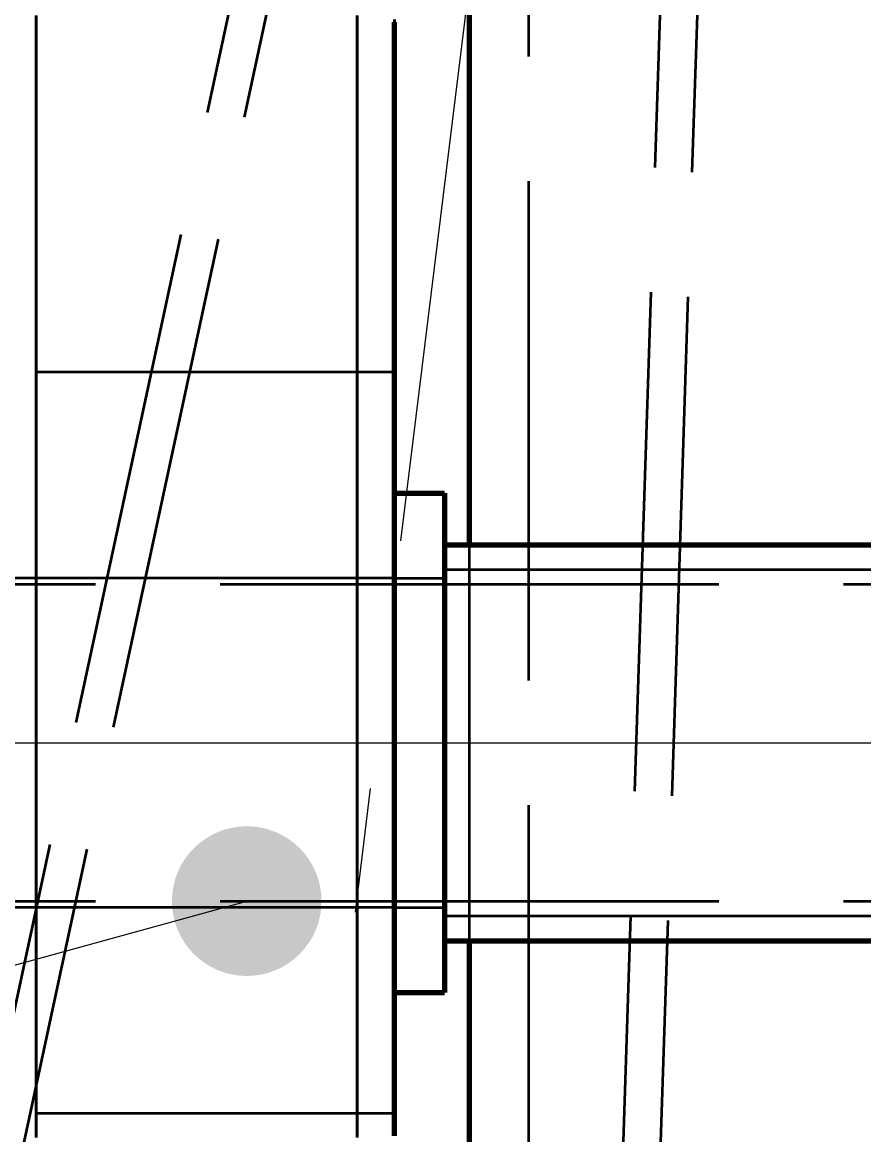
# Model space of a CAD drawing. Header units: millimetres. Extents: x 0 to 2382, y 0 to 420.
# Drawn here: x 136.41 to 143.16, y 230.86 to 239.77 of the extents above; entities that cross this region are included whole.
import ezdxf

# ---------------------------------------------------------------- set-up
doc = ezdxf.new("R2010")
doc.units = ezdxf.units.MM
doc.linetypes.add('IRAM-E-TRAZOS', pattern=[5, 4, -1])
doc.linetypes.add('IRAM-F-TRAZO-PUNTO', pattern=[20, 15, -2, 1, -2])
for name, color, linetype, lineweight in [('01-VISIBLE', 7, 'CONTINUOUS', 70), ('02-OCULTA', 4, 'IRAM-E-TRAZOS', 35), ('03-EJE', 1, 'IRAM-F-TRAZO-PUNTO', 18), ('04-COTA', 3, 'CONTINUOUS', 18), ('08-FINA', 5, 'CONTINUOUS', 18)]:
    doc.layers.add(name, color=color, linetype=linetype, lineweight=lineweight)
doc.styles.add('ISO3098', font='isocpeur.ttf')
doc.dimstyles.new('FLAMA-IRAM', dxfattribs={"dimtxt": 3.5, "dimasz": 3.5, "dimexe": 2, "dimexo": 1.5, "dimgap": 1, "dimtad": 1, "dimdec": 1, "dimtxsty": 'ISO3098', "dimblk": 'IRAM_FLECHA', "dimblk1": 'IRAM_FLECHA', "dimblk2": 'IRAM_FLECHA', "dimcen": 2.5, "dimclrd": 256, "dimclre": 256, "dimclrt": 256, "dimazin": 3, "dimtfac": 1, "dimtmove": 0, "dimatfit": 3, "dimlwd": 18, "dimlwe": 18})

# ---------------------------------------------------------------- blocks, each defined once
blk = doc.blocks.new('IRAM_FLECHA')
blk.add_solid([(0, 0), (-1, 0.125), (-1, -0.125)])

msp = doc.modelspace()

# ---------------------------------------------------------------- hatches: boundary and pattern name
at = {"layer": '08-FINA'}
h = msp.add_hatch(color=7, dxfattribs=at)
h.dxf.hatch_style = 1
edge = h.paths.add_edge_path()
edge.add_arc((138.2138, 232.731), 0.6, 0, 360)

# ---------------------------------------------------------------- linework, layer by layer
at = {"layer": '01-VISIBLE'}
for p, q in [((140, 235.5875), (140, 248.7992)), ((139.4, 236), (139.8, 236)), ((139.8, 235.5875), (179.2, 235.5875)), ((139.8, 232.4125), (179.2, 232.4125)), ((140, 229.5), (140, 232.4125)), ((139.4, 232), (139.8, 232))]:
    msp.add_line(p, q, dxfattribs=at)
for points in [[(139.4, 230.85), (139.4, 230.9375), (139.4, 231.025), (139.4, 231.1125), (139.4, 231.2), (139.4, 231.2875), (139.4, 231.375), (139.4, 231.4625), (139.4, 231.55), (139.4, 231.6375), (139.4, 231.725), (139.4, 231.8125), (139.4, 231.9), (139.4, 231.9875), (139.4, 232.075), (139.4, 232.1625), (139.4, 232.25), (139.4, 232.3375), (139.4, 232.425), (139.4, 232.5125), (139.4, 232.6), (139.4, 232.6875), (139.4, 232.775), (139.4, 232.8625), (139.4, 232.95), (139.4, 233.0375), (139.4, 233.125), (139.4, 233.2125), (139.4, 233.3), (139.4, 233.3875), (139.4, 233.475), (139.4, 233.5625), (139.4, 233.65), (139.4, 233.7375), (139.4, 233.825), (139.4, 233.9125), (139.4, 234), (139.4, 234.0875), (139.4, 234.175), (139.4, 234.2625), (139.4, 234.35), (139.4, 234.4375), (139.4, 234.525), (139.4, 234.6125), (139.4, 234.7), (139.4, 234.7875), (139.4, 234.875), (139.4, 234.9625), (139.4, 235.05), (139.4, 235.1375), (139.4, 235.225), (139.4, 235.3125), (139.4, 235.4), (139.4, 235.4875), (139.4, 235.575), (139.4, 235.6625), (139.4, 235.75), (139.4, 235.8375), (139.4, 235.925), (139.4, 236.0125), (139.4, 236.1), (139.4, 236.1875), (139.4, 236.275), (139.4, 236.3625), (139.4, 236.45), (139.4, 236.5375), (139.4, 236.625), (139.4, 236.7125), (139.4, 236.8), (139.4, 236.8875), (139.4, 236.975), (139.4, 237.0625), (139.4, 237.15), (139.4, 237.2375), (139.4, 237.325), (139.4, 237.4125), (139.4, 237.5), (139.4, 237.5875), (139.4, 237.675), (139.4, 237.7625), (139.4, 237.85), (139.4, 237.9375), (139.4, 238.025), (139.4, 238.1125), (139.4, 238.2), (139.4, 238.2875), (139.4, 238.375), (139.4, 238.4625), (139.4, 238.55), (139.4, 238.6375), (139.4, 238.725), (139.4, 238.8125), (139.4, 238.9), (139.4, 238.9875), (139.4, 239.075), (139.4, 239.1625), (139.4, 239.25), (139.4, 239.3375), (139.4, 239.425), (139.4, 239.5125), (139.4, 239.6), (139.4, 239.6875), (139.4, 239.775)], [(139.8, 236), (139.8, 235.95), (139.8, 235.9), (139.8, 235.85), (139.8, 235.8), (139.8, 235.75), (139.8, 235.7), (139.8, 235.65), (139.8, 235.6), (139.8, 235.55), (139.8, 235.5), (139.8, 235.45), (139.8, 235.4), (139.8, 235.35), (139.8, 235.3), (139.8, 235.25), (139.8, 235.2), (139.8, 235.15), (139.8, 235.1), (139.8, 235.05), (139.8, 235), (139.8, 234.95), (139.8, 234.9), (139.8, 234.85), (139.8, 234.8), (139.8, 234.75), (139.8, 234.7), (139.8, 234.65), (139.8, 234.6), (139.8, 234.55), (139.8, 234.5), (139.8, 234.45), (139.8, 234.4), (139.8, 234.35), (139.8, 234.3), (139.8, 234.25), (139.8, 234.2), (139.8, 234.15), (139.8, 234.1), (139.8, 234.05), (139.8, 234), (139.8, 233.95), (139.8, 233.9), (139.8, 233.85), (139.8, 233.8), (139.8, 233.75), (139.8, 233.7), (139.8, 233.65), (139.8, 233.6), (139.8, 233.55), (139.8, 233.5), (139.8, 233.45), (139.8, 233.4), (139.8, 233.35), (139.8, 233.3), (139.8, 233.25), (139.8, 233.2), (139.8, 233.15), (139.8, 233.1), (139.8, 233.05), (139.8, 233), (139.8, 232.95), (139.8, 232.9), (139.8, 232.85), (139.8, 232.8), (139.8, 232.75), (139.8, 232.7), (139.8, 232.65), (139.8, 232.6), (139.8, 232.55), (139.8, 232.5), (139.8, 232.45), (139.8, 232.4), (139.8, 232.35), (139.8, 232.3), (139.8, 232.25), (139.8, 232.2), (139.8, 232.15), (139.8, 232.1), (139.8, 232.05), (139.8, 232)]]:
    msp.add_lwpolyline(points, dxfattribs=at)
at = {"layer": '02-OCULTA'}
for p, q in [((140.475, 229.5), (140.475, 297.5)), ((138.7376, 242.9609), (134.5139, 223.3311)), ((139.0354, 242.9244), (134.8116, 223.2945)), ((141.616, 242.6075), (140.9654, 222.5389)), ((141.9138, 242.5709), (141.3205, 224.2686)), ((139.4, 236.97), (136.525, 236.97)), ((140, 232.4125), (140, 235.5875)), ((139.8, 235.3875), (179.2, 235.3875)), ((139.4, 235.32), (133.4, 235.32)), ((139.4, 235.32), (139.8, 235.32)), ((133, 235.27), (186, 235.27)), ((133, 232.73), (186, 232.73)), ((139.4, 232.68), (133.4, 232.68)), ((139.4, 232.68), (139.8, 232.68)), ((139.8, 232.6125), (179.2, 232.6125)), ((139.4, 231.03), (136.525, 231.03))]:
    msp.add_line(p, q, dxfattribs=at)
for points in [[(136.525, 230.838), (136.525, 230.9), (136.525, 230.962), (136.525, 231.024), (136.525, 231.086), (136.525, 231.148), (136.525, 231.21), (136.525, 231.272), (136.525, 231.334), (136.525, 231.396), (136.525, 231.458), (136.525, 231.52), (136.525, 231.582), (136.525, 231.644), (136.525, 231.706), (136.525, 231.768), (136.525, 231.83), (136.525, 231.892), (136.525, 231.954), (136.525, 232.016), (136.525, 232.078), (136.525, 232.14), (136.525, 232.202), (136.525, 232.264), (136.525, 232.326), (136.525, 232.388), (136.525, 232.45), (136.525, 232.512), (136.525, 232.574), (136.525, 232.636), (136.525, 232.698), (136.525, 232.76), (136.525, 232.822), (136.525, 232.884), (136.525, 232.946), (136.525, 233.008), (136.525, 233.07), (136.525, 233.132), (136.525, 233.194), (136.525, 233.256), (136.525, 233.318), (136.525, 233.38), (136.525, 233.442), (136.525, 233.504), (136.525, 233.566), (136.525, 233.628), (136.525, 233.69), (136.525, 233.752), (136.525, 233.814), (136.525, 233.876), (136.525, 233.938), (136.525, 234), (136.525, 234.062), (136.525, 234.124), (136.525, 234.186), (136.525, 234.248), (136.525, 234.31), (136.525, 234.372), (136.525, 234.434), (136.525, 234.496), (136.525, 234.558), (136.525, 234.62), (136.525, 234.682), (136.525, 234.744), (136.525, 234.806), (136.525, 234.868), (136.525, 234.93), (136.525, 234.992), (136.525, 235.054), (136.525, 235.116), (136.525, 235.178), (136.525, 235.24), (136.525, 235.302), (136.525, 235.364), (136.525, 235.426), (136.525, 235.488), (136.525, 235.55), (136.525, 235.612), (136.525, 235.674), (136.525, 235.736), (136.525, 235.798), (136.525, 235.86), (136.525, 235.922), (136.525, 235.984), (136.525, 236.046), (136.525, 236.108), (136.525, 236.17), (136.525, 236.232), (136.525, 236.294), (136.525, 236.356), (136.525, 236.418), (136.525, 236.48), (136.525, 236.542), (136.525, 236.604), (136.525, 236.666), (136.525, 236.728), (136.525, 236.79), (136.525, 236.852), (136.525, 236.914), (136.525, 236.976), (136.525, 237.038), (136.525, 237.1), (136.525, 237.162), (136.525, 237.224), (136.525, 237.286), (136.525, 237.348), (136.525, 237.41), (136.525, 237.472), (136.525, 237.534), (136.525, 237.596), (136.525, 237.658), (136.525, 237.72), (136.525, 237.782), (136.525, 237.844), (136.525, 237.906), (136.525, 237.968), (136.525, 238.03), (136.525, 238.092), (136.525, 238.154), (136.525, 238.216), (136.525, 238.278), (136.525, 238.34), (136.525, 238.402), (136.525, 238.464), (136.525, 238.526), (136.525, 238.588), (136.525, 238.65), (136.525, 238.712), (136.525, 238.774), (136.525, 238.836), (136.525, 238.898), (136.525, 238.96), (136.525, 239.022), (136.525, 239.084), (136.525, 239.146), (136.525, 239.208), (136.525, 239.27), (136.525, 239.332), (136.525, 239.394), (136.525, 239.456), (136.525, 239.518), (136.525, 239.58), (136.525, 239.642), (136.525, 239.704), (136.525, 239.766), (136.525, 239.828)], [(136.525, 239.828), (136.525, 239.766), (136.525, 239.704), (136.525, 239.642), (136.525, 239.58), (136.525, 239.518), (136.525, 239.456), (136.525, 239.394), (136.525, 239.332), (136.525, 239.27), (136.525, 239.208), (136.525, 239.146), (136.525, 239.084), (136.525, 239.022), (136.525, 238.96), (136.525, 238.898), (136.525, 238.836), (136.525, 238.774), (136.525, 238.712), (136.525, 238.65), (136.525, 238.588), (136.525, 238.526), (136.525, 238.464), (136.525, 238.402), (136.525, 238.34), (136.525, 238.278), (136.525, 238.216), (136.525, 238.154), (136.525, 238.092), (136.525, 238.03), (136.525, 237.968), (136.525, 237.906), (136.525, 237.844), (136.525, 237.782), (136.525, 237.72), (136.525, 237.658), (136.525, 237.596), (136.525, 237.534), (136.525, 237.472), (136.525, 237.41), (136.525, 237.348), (136.525, 237.286), (136.525, 237.224), (136.525, 237.162), (136.525, 237.1), (136.525, 237.038), (136.525, 236.976), (136.525, 236.914), (136.525, 236.852), (136.525, 236.79), (136.525, 236.728), (136.525, 236.666), (136.525, 236.604), (136.525, 236.542), (136.525, 236.48), (136.525, 236.418), (136.525, 236.356), (136.525, 236.294), (136.525, 236.232), (136.525, 236.17), (136.525, 236.108), (136.525, 236.046), (136.525, 235.984), (136.525, 235.922), (136.525, 235.86), (136.525, 235.798), (136.525, 235.736), (136.525, 235.674), (136.525, 235.612), (136.525, 235.55), (136.525, 235.488), (136.525, 235.426), (136.525, 235.364), (136.525, 235.302), (136.525, 235.24), (136.525, 235.178), (136.525, 235.116), (136.525, 235.054), (136.525, 234.992), (136.525, 234.93), (136.525, 234.868), (136.525, 234.806), (136.525, 234.744), (136.525, 234.682), (136.525, 234.62), (136.525, 234.558), (136.525, 234.496), (136.525, 234.434), (136.525, 234.372), (136.525, 234.31), (136.525, 234.248), (136.525, 234.186), (136.525, 234.124), (136.525, 234.062), (136.525, 234), (136.525, 233.938), (136.525, 233.876), (136.525, 233.814), (136.525, 233.752), (136.525, 233.69), (136.525, 233.628), (136.525, 233.566), (136.525, 233.504), (136.525, 233.442), (136.525, 233.38), (136.525, 233.318), (136.525, 233.256), (136.525, 233.194), (136.525, 233.132), (136.525, 233.07), (136.525, 233.008), (136.525, 232.946), (136.525, 232.884), (136.525, 232.822), (136.525, 232.76), (136.525, 232.698), (136.525, 232.636), (136.525, 232.574), (136.525, 232.512), (136.525, 232.45), (136.525, 232.388), (136.525, 232.326), (136.525, 232.264), (136.525, 232.202), (136.525, 232.14), (136.525, 232.078), (136.525, 232.016), (136.525, 231.954), (136.525, 231.892), (136.525, 231.83), (136.525, 231.768), (136.525, 231.706), (136.525, 231.644), (136.525, 231.582), (136.525, 231.52), (136.525, 231.458), (136.525, 231.396), (136.525, 231.334), (136.525, 231.272), (136.525, 231.21), (136.525, 231.148), (136.525, 231.086), (136.525, 231.024), (136.525, 230.962), (136.525, 230.9), (136.525, 230.838)], [(139.1, 230.838), (139.1, 230.9), (139.1, 230.962), (139.1, 231.024), (139.1, 231.086), (139.1, 231.148), (139.1, 231.21), (139.1, 231.272), (139.1, 231.334), (139.1, 231.396), (139.1, 231.458), (139.1, 231.52), (139.1, 231.582), (139.1, 231.644), (139.1, 231.706), (139.1, 231.768), (139.1, 231.83), (139.1, 231.892), (139.1, 231.954), (139.1, 232.016), (139.1, 232.078), (139.1, 232.14), (139.1, 232.202), (139.1, 232.264), (139.1, 232.326), (139.1, 232.388), (139.1, 232.45), (139.1, 232.512), (139.1, 232.574), (139.1, 232.636), (139.1, 232.698), (139.1, 232.76), (139.1, 232.822), (139.1, 232.884), (139.1, 232.946), (139.1, 233.008), (139.1, 233.07), (139.1, 233.132), (139.1, 233.194), (139.1, 233.256), (139.1, 233.318), (139.1, 233.38), (139.1, 233.442), (139.1, 233.504), (139.1, 233.566), (139.1, 233.628), (139.1, 233.69), (139.1, 233.752), (139.1, 233.814), (139.1, 233.876), (139.1, 233.938), (139.1, 234), (139.1, 234.062), (139.1, 234.124), (139.1, 234.186), (139.1, 234.248), (139.1, 234.31), (139.1, 234.372), (139.1, 234.434), (139.1, 234.496), (139.1, 234.558), (139.1, 234.62), (139.1, 234.682), (139.1, 234.744), (139.1, 234.806), (139.1, 234.868), (139.1, 234.93), (139.1, 234.992), (139.1, 235.054), (139.1, 235.116), (139.1, 235.178), (139.1, 235.24), (139.1, 235.302), (139.1, 235.364), (139.1, 235.426), (139.1, 235.488), (139.1, 235.55), (139.1, 235.612), (139.1, 235.674), (139.1, 235.736), (139.1, 235.798), (139.1, 235.86), (139.1, 235.922), (139.1, 235.984), (139.1, 236.046), (139.1, 236.108), (139.1, 236.17), (139.1, 236.232), (139.1, 236.294), (139.1, 236.356), (139.1, 236.418), (139.1, 236.48), (139.1, 236.542), (139.1, 236.604), (139.1, 236.666), (139.1, 236.728), (139.1, 236.79), (139.1, 236.852), (139.1, 236.914), (139.1, 236.976), (139.1, 237.038), (139.1, 237.1), (139.1, 237.162), (139.1, 237.224), (139.1, 237.286), (139.1, 237.348), (139.1, 237.41), (139.1, 237.472), (139.1, 237.534), (139.1, 237.596), (139.1, 237.658), (139.1, 237.72), (139.1, 237.782), (139.1, 237.844), (139.1, 237.906), (139.1, 237.968), (139.1, 238.03), (139.1, 238.092), (139.1, 238.154), (139.1, 238.216), (139.1, 238.278), (139.1, 238.34), (139.1, 238.402), (139.1, 238.464), (139.1, 238.526), (139.1, 238.588), (139.1, 238.65), (139.1, 238.712), (139.1, 238.774), (139.1, 238.836), (139.1, 238.898), (139.1, 238.96), (139.1, 239.022), (139.1, 239.084), (139.1, 239.146), (139.1, 239.208), (139.1, 239.27), (139.1, 239.332), (139.1, 239.394), (139.1, 239.456), (139.1, 239.518), (139.1, 239.58), (139.1, 239.642), (139.1, 239.704), (139.1, 239.766), (139.1, 239.828)], [(139.1, 239.828), (139.1, 239.766), (139.1, 239.704), (139.1, 239.642), (139.1, 239.58), (139.1, 239.518), (139.1, 239.456), (139.1, 239.394), (139.1, 239.332), (139.1, 239.27), (139.1, 239.208), (139.1, 239.146), (139.1, 239.084), (139.1, 239.022), (139.1, 238.96), (139.1, 238.898), (139.1, 238.836), (139.1, 238.774), (139.1, 238.712), (139.1, 238.65), (139.1, 238.588), (139.1, 238.526), (139.1, 238.464), (139.1, 238.402), (139.1, 238.34), (139.1, 238.278), (139.1, 238.216), (139.1, 238.154), (139.1, 238.092), (139.1, 238.03), (139.1, 237.968), (139.1, 237.906), (139.1, 237.844), (139.1, 237.782), (139.1, 237.72), (139.1, 237.658), (139.1, 237.596), (139.1, 237.534), (139.1, 237.472), (139.1, 237.41), (139.1, 237.348), (139.1, 237.286), (139.1, 237.224), (139.1, 237.162), (139.1, 237.1), (139.1, 237.038), (139.1, 236.976), (139.1, 236.914), (139.1, 236.852), (139.1, 236.79), (139.1, 236.728), (139.1, 236.666), (139.1, 236.604), (139.1, 236.542), (139.1, 236.48), (139.1, 236.418), (139.1, 236.356), (139.1, 236.294), (139.1, 236.232), (139.1, 236.17), (139.1, 236.108), (139.1, 236.046), (139.1, 235.984), (139.1, 235.922), (139.1, 235.86), (139.1, 235.798), (139.1, 235.736), (139.1, 235.674), (139.1, 235.612), (139.1, 235.55), (139.1, 235.488), (139.1, 235.426), (139.1, 235.364), (139.1, 235.302), (139.1, 235.24), (139.1, 235.178), (139.1, 235.116), (139.1, 235.054), (139.1, 234.992), (139.1, 234.93), (139.1, 234.868), (139.1, 234.806), (139.1, 234.744), (139.1, 234.682), (139.1, 234.62), (139.1, 234.558), (139.1, 234.496), (139.1, 234.434), (139.1, 234.372), (139.1, 234.31), (139.1, 234.248), (139.1, 234.186), (139.1, 234.124), (139.1, 234.062), (139.1, 234), (139.1, 233.938), (139.1, 233.876), (139.1, 233.814), (139.1, 233.752), (139.1, 233.69), (139.1, 233.628), (139.1, 233.566), (139.1, 233.504), (139.1, 233.442), (139.1, 233.38), (139.1, 233.318), (139.1, 233.256), (139.1, 233.194), (139.1, 233.132), (139.1, 233.07), (139.1, 233.008), (139.1, 232.946), (139.1, 232.884), (139.1, 232.822), (139.1, 232.76), (139.1, 232.698), (139.1, 232.636), (139.1, 232.574), (139.1, 232.512), (139.1, 232.45), (139.1, 232.388), (139.1, 232.326), (139.1, 232.264), (139.1, 232.202), (139.1, 232.14), (139.1, 232.078), (139.1, 232.016), (139.1, 231.954), (139.1, 231.892), (139.1, 231.83), (139.1, 231.768), (139.1, 231.706), (139.1, 231.644), (139.1, 231.582), (139.1, 231.52), (139.1, 231.458), (139.1, 231.396), (139.1, 231.334), (139.1, 231.272), (139.1, 231.21), (139.1, 231.148), (139.1, 231.086), (139.1, 231.024), (139.1, 230.962), (139.1, 230.9), (139.1, 230.838)], [(139.1, 230.85), (139.1, 230.913), (139.1, 230.976), (139.1, 231.039), (139.1, 231.102), (139.1, 231.165), (139.1, 231.228), (139.1, 231.291), (139.1, 231.354), (139.1, 231.417), (139.1, 231.48), (139.1, 231.543), (139.1, 231.606), (139.1, 231.669), (139.1, 231.732), (139.1, 231.795), (139.1, 231.858), (139.1, 231.921), (139.1, 231.984), (139.1, 232.047), (139.1, 232.11), (139.1, 232.173), (139.1, 232.236), (139.1, 232.299), (139.1, 232.362), (139.1, 232.425), (139.1, 232.488), (139.1, 232.551), (139.1, 232.614), (139.1, 232.677), (139.1, 232.74), (139.1, 232.803), (139.1, 232.866), (139.1, 232.929), (139.1, 232.992), (139.1, 233.055), (139.1, 233.118), (139.1, 233.181), (139.1, 233.244), (139.1, 233.307), (139.1, 233.37), (139.1, 233.433), (139.1, 233.496), (139.1, 233.559), (139.1, 233.622), (139.1, 233.685), (139.1, 233.748), (139.1, 233.811), (139.1, 233.874), (139.1, 233.937), (139.1, 234), (139.1, 234.063), (139.1, 234.126), (139.1, 234.189), (139.1, 234.252), (139.1, 234.315), (139.1, 234.378), (139.1, 234.441), (139.1, 234.504), (139.1, 234.567), (139.1, 234.63), (139.1, 234.693), (139.1, 234.756), (139.1, 234.819), (139.1, 234.882), (139.1, 234.945), (139.1, 235.008), (139.1, 235.071), (139.1, 235.134), (139.1, 235.197), (139.1, 235.26), (139.1, 235.323), (139.1, 235.386), (139.1, 235.449), (139.1, 235.512), (139.1, 235.575), (139.1, 235.638), (139.1, 235.701), (139.1, 235.764), (139.1, 235.827), (139.1, 235.89), (139.1, 235.953), (139.1, 236.016), (139.1, 236.079), (139.1, 236.142), (139.1, 236.205), (139.1, 236.268), (139.1, 236.331), (139.1, 236.394), (139.1, 236.457), (139.1, 236.52), (139.1, 236.583), (139.1, 236.646), (139.1, 236.709), (139.1, 236.772), (139.1, 236.835), (139.1, 236.898), (139.1, 236.961), (139.1, 237.024), (139.1, 237.087), (139.1, 237.15), (139.1, 237.213), (139.1, 237.276), (139.1, 237.339), (139.1, 237.402), (139.1, 237.465), (139.1, 237.528), (139.1, 237.591), (139.1, 237.654), (139.1, 237.717), (139.1, 237.78), (139.1, 237.843), (139.1, 237.906), (139.1, 237.969), (139.1, 238.032), (139.1, 238.095), (139.1, 238.158), (139.1, 238.221), (139.1, 238.284), (139.1, 238.347), (139.1, 238.41), (139.1, 238.473), (139.1, 238.536), (139.1, 238.599), (139.1, 238.662), (139.1, 238.725), (139.1, 238.788), (139.1, 238.851), (139.1, 238.914), (139.1, 238.977), (139.1, 239.04), (139.1, 239.103), (139.1, 239.166), (139.1, 239.229), (139.1, 239.292), (139.1, 239.355), (139.1, 239.418), (139.1, 239.481), (139.1, 239.544), (139.1, 239.607), (139.1, 239.67), (139.1, 239.733), (139.1, 239.796)], [(139.1, 239.796), (139.1, 239.733), (139.1, 239.67), (139.1, 239.607), (139.1, 239.544), (139.1, 239.481), (139.1, 239.418), (139.1, 239.355), (139.1, 239.292), (139.1, 239.229), (139.1, 239.166), (139.1, 239.103), (139.1, 239.04), (139.1, 238.977), (139.1, 238.914), (139.1, 238.851), (139.1, 238.788), (139.1, 238.725), (139.1, 238.662), (139.1, 238.599), (139.1, 238.536), (139.1, 238.473), (139.1, 238.41), (139.1, 238.347), (139.1, 238.284), (139.1, 238.221), (139.1, 238.158), (139.1, 238.095), (139.1, 238.032), (139.1, 237.969), (139.1, 237.906), (139.1, 237.843), (139.1, 237.78), (139.1, 237.717), (139.1, 237.654), (139.1, 237.591), (139.1, 237.528), (139.1, 237.465), (139.1, 237.402), (139.1, 237.339), (139.1, 237.276), (139.1, 237.213), (139.1, 237.15), (139.1, 237.087), (139.1, 237.024), (139.1, 236.961), (139.1, 236.898), (139.1, 236.835), (139.1, 236.772), (139.1, 236.709), (139.1, 236.646), (139.1, 236.583), (139.1, 236.52), (139.1, 236.457), (139.1, 236.394), (139.1, 236.331), (139.1, 236.268), (139.1, 236.205), (139.1, 236.142), (139.1, 236.079), (139.1, 236.016), (139.1, 235.953), (139.1, 235.89), (139.1, 235.827), (139.1, 235.764), (139.1, 235.701), (139.1, 235.638), (139.1, 235.575), (139.1, 235.512), (139.1, 235.449), (139.1, 235.386), (139.1, 235.323), (139.1, 235.26), (139.1, 235.197), (139.1, 235.134), (139.1, 235.071), (139.1, 235.008), (139.1, 234.945), (139.1, 234.882), (139.1, 234.819), (139.1, 234.756), (139.1, 234.693), (139.1, 234.63), (139.1, 234.567), (139.1, 234.504), (139.1, 234.441), (139.1, 234.378), (139.1, 234.315), (139.1, 234.252), (139.1, 234.189), (139.1, 234.126), (139.1, 234.063), (139.1, 234), (139.1, 233.937), (139.1, 233.874), (139.1, 233.811), (139.1, 233.748), (139.1, 233.685), (139.1, 233.622), (139.1, 233.559), (139.1, 233.496), (139.1, 233.433), (139.1, 233.37), (139.1, 233.307), (139.1, 233.244), (139.1, 233.181), (139.1, 233.118), (139.1, 233.055), (139.1, 232.992), (139.1, 232.929), (139.1, 232.866), (139.1, 232.803), (139.1, 232.74), (139.1, 232.677), (139.1, 232.614), (139.1, 232.551), (139.1, 232.488), (139.1, 232.425), (139.1, 232.362), (139.1, 232.299), (139.1, 232.236), (139.1, 232.173), (139.1, 232.11), (139.1, 232.047), (139.1, 231.984), (139.1, 231.921), (139.1, 231.858), (139.1, 231.795), (139.1, 231.732), (139.1, 231.669), (139.1, 231.606), (139.1, 231.543), (139.1, 231.48), (139.1, 231.417), (139.1, 231.354), (139.1, 231.291), (139.1, 231.228), (139.1, 231.165), (139.1, 231.102), (139.1, 231.039), (139.1, 230.976), (139.1, 230.913), (139.1, 230.85)], [(139.4, 230.85), (139.4, 230.913), (139.4, 230.976), (139.4, 231.039), (139.4, 231.102), (139.4, 231.165), (139.4, 231.228), (139.4, 231.291), (139.4, 231.354), (139.4, 231.417), (139.4, 231.48), (139.4, 231.543), (139.4, 231.606), (139.4, 231.669), (139.4, 231.732), (139.4, 231.795), (139.4, 231.858), (139.4, 231.921), (139.4, 231.984), (139.4, 232.047), (139.4, 232.11), (139.4, 232.173), (139.4, 232.236), (139.4, 232.299), (139.4, 232.362), (139.4, 232.425), (139.4, 232.488), (139.4, 232.551), (139.4, 232.614), (139.4, 232.677), (139.4, 232.74), (139.4, 232.803), (139.4, 232.866), (139.4, 232.929), (139.4, 232.992), (139.4, 233.055), (139.4, 233.118), (139.4, 233.181), (139.4, 233.244), (139.4, 233.307), (139.4, 233.37), (139.4, 233.433), (139.4, 233.496), (139.4, 233.559), (139.4, 233.622), (139.4, 233.685), (139.4, 233.748), (139.4, 233.811), (139.4, 233.874), (139.4, 233.937), (139.4, 234), (139.4, 234.063), (139.4, 234.126), (139.4, 234.189), (139.4, 234.252), (139.4, 234.315), (139.4, 234.378), (139.4, 234.441), (139.4, 234.504), (139.4, 234.567), (139.4, 234.63), (139.4, 234.693), (139.4, 234.756), (139.4, 234.819), (139.4, 234.882), (139.4, 234.945), (139.4, 235.008), (139.4, 235.071), (139.4, 235.134), (139.4, 235.197), (139.4, 235.26), (139.4, 235.323), (139.4, 235.386), (139.4, 235.449), (139.4, 235.512), (139.4, 235.575), (139.4, 235.638), (139.4, 235.701), (139.4, 235.764), (139.4, 235.827), (139.4, 235.89), (139.4, 235.953), (139.4, 236.016), (139.4, 236.079), (139.4, 236.142), (139.4, 236.205), (139.4, 236.268), (139.4, 236.331), (139.4, 236.394), (139.4, 236.457), (139.4, 236.52), (139.4, 236.583), (139.4, 236.646), (139.4, 236.709), (139.4, 236.772), (139.4, 236.835), (139.4, 236.898), (139.4, 236.961), (139.4, 237.024), (139.4, 237.087), (139.4, 237.15), (139.4, 237.213), (139.4, 237.276), (139.4, 237.339), (139.4, 237.402), (139.4, 237.465), (139.4, 237.528), (139.4, 237.591), (139.4, 237.654), (139.4, 237.717), (139.4, 237.78), (139.4, 237.843), (139.4, 237.906), (139.4, 237.969), (139.4, 238.032), (139.4, 238.095), (139.4, 238.158), (139.4, 238.221), (139.4, 238.284), (139.4, 238.347), (139.4, 238.41), (139.4, 238.473), (139.4, 238.536), (139.4, 238.599), (139.4, 238.662), (139.4, 238.725), (139.4, 238.788), (139.4, 238.851), (139.4, 238.914), (139.4, 238.977), (139.4, 239.04), (139.4, 239.103), (139.4, 239.166), (139.4, 239.229), (139.4, 239.292), (139.4, 239.355), (139.4, 239.418), (139.4, 239.481), (139.4, 239.544), (139.4, 239.607), (139.4, 239.67), (139.4, 239.733), (139.4, 239.796)], [(139.4, 239.796), (139.4, 239.733), (139.4, 239.67), (139.4, 239.607), (139.4, 239.544), (139.4, 239.481), (139.4, 239.418), (139.4, 239.355), (139.4, 239.292), (139.4, 239.229), (139.4, 239.166), (139.4, 239.103), (139.4, 239.04), (139.4, 238.977), (139.4, 238.914), (139.4, 238.851), (139.4, 238.788), (139.4, 238.725), (139.4, 238.662), (139.4, 238.599), (139.4, 238.536), (139.4, 238.473), (139.4, 238.41), (139.4, 238.347), (139.4, 238.284), (139.4, 238.221), (139.4, 238.158), (139.4, 238.095), (139.4, 238.032), (139.4, 237.969), (139.4, 237.906), (139.4, 237.843), (139.4, 237.78), (139.4, 237.717), (139.4, 237.654), (139.4, 237.591), (139.4, 237.528), (139.4, 237.465), (139.4, 237.402), (139.4, 237.339), (139.4, 237.276), (139.4, 237.213), (139.4, 237.15), (139.4, 237.087), (139.4, 237.024), (139.4, 236.961), (139.4, 236.898), (139.4, 236.835), (139.4, 236.772), (139.4, 236.709), (139.4, 236.646), (139.4, 236.583), (139.4, 236.52), (139.4, 236.457), (139.4, 236.394), (139.4, 236.331), (139.4, 236.268), (139.4, 236.205), (139.4, 236.142), (139.4, 236.079), (139.4, 236.016), (139.4, 235.953), (139.4, 235.89), (139.4, 235.827), (139.4, 235.764), (139.4, 235.701), (139.4, 235.638), (139.4, 235.575), (139.4, 235.512), (139.4, 235.449), (139.4, 235.386), (139.4, 235.323), (139.4, 235.26), (139.4, 235.197), (139.4, 235.134), (139.4, 235.071), (139.4, 235.008), (139.4, 234.945), (139.4, 234.882), (139.4, 234.819), (139.4, 234.756), (139.4, 234.693), (139.4, 234.63), (139.4, 234.567), (139.4, 234.504), (139.4, 234.441), (139.4, 234.378), (139.4, 234.315), (139.4, 234.252), (139.4, 234.189), (139.4, 234.126), (139.4, 234.063), (139.4, 234), (139.4, 233.937), (139.4, 233.874), (139.4, 233.811), (139.4, 233.748), (139.4, 233.685), (139.4, 233.622), (139.4, 233.559), (139.4, 233.496), (139.4, 233.433), (139.4, 233.37), (139.4, 233.307), (139.4, 233.244), (139.4, 233.181), (139.4, 233.118), (139.4, 233.055), (139.4, 232.992), (139.4, 232.929), (139.4, 232.866), (139.4, 232.803), (139.4, 232.74), (139.4, 232.677), (139.4, 232.614), (139.4, 232.551), (139.4, 232.488), (139.4, 232.425), (139.4, 232.362), (139.4, 232.299), (139.4, 232.236), (139.4, 232.173), (139.4, 232.11), (139.4, 232.047), (139.4, 231.984), (139.4, 231.921), (139.4, 231.858), (139.4, 231.795), (139.4, 231.732), (139.4, 231.669), (139.4, 231.606), (139.4, 231.543), (139.4, 231.48), (139.4, 231.417), (139.4, 231.354), (139.4, 231.291), (139.4, 231.228), (139.4, 231.165), (139.4, 231.102), (139.4, 231.039), (139.4, 230.976), (139.4, 230.913), (139.4, 230.85)], [(139.4, 239.775), (139.4, 239.6875), (139.4, 239.6), (139.4, 239.5125), (139.4, 239.425), (139.4, 239.3375), (139.4, 239.25), (139.4, 239.1625), (139.4, 239.075), (139.4, 238.9875), (139.4, 238.9), (139.4, 238.8125), (139.4, 238.725), (139.4, 238.6375), (139.4, 238.55), (139.4, 238.4625), (139.4, 238.375), (139.4, 238.2875), (139.4, 238.2), (139.4, 238.1125), (139.4, 238.025), (139.4, 237.9375), (139.4, 237.85), (139.4, 237.7625), (139.4, 237.675), (139.4, 237.5875), (139.4, 237.5), (139.4, 237.4125), (139.4, 237.325), (139.4, 237.2375), (139.4, 237.15), (139.4, 237.0625), (139.4, 236.975), (139.4, 236.8875), (139.4, 236.8), (139.4, 236.7125), (139.4, 236.625), (139.4, 236.5375), (139.4, 236.45), (139.4, 236.3625), (139.4, 236.275), (139.4, 236.1875), (139.4, 236.1), (139.4, 236.0125), (139.4, 235.925), (139.4, 235.8375), (139.4, 235.75), (139.4, 235.6625), (139.4, 235.575), (139.4, 235.4875), (139.4, 235.4), (139.4, 235.3125), (139.4, 235.225), (139.4, 235.1375), (139.4, 235.05), (139.4, 234.9625), (139.4, 234.875), (139.4, 234.7875), (139.4, 234.7), (139.4, 234.6125), (139.4, 234.525), (139.4, 234.4375), (139.4, 234.35), (139.4, 234.2625), (139.4, 234.175), (139.4, 234.0875), (139.4, 234), (139.4, 233.9125), (139.4, 233.825), (139.4, 233.7375), (139.4, 233.65), (139.4, 233.5625), (139.4, 233.475), (139.4, 233.3875), (139.4, 233.3), (139.4, 233.2125), (139.4, 233.125), (139.4, 233.0375), (139.4, 232.95), (139.4, 232.8625), (139.4, 232.775), (139.4, 232.6875), (139.4, 232.6), (139.4, 232.5125), (139.4, 232.425), (139.4, 232.3375), (139.4, 232.25), (139.4, 232.1625), (139.4, 232.075), (139.4, 231.9875), (139.4, 231.9), (139.4, 231.8125), (139.4, 231.725), (139.4, 231.6375), (139.4, 231.55), (139.4, 231.4625), (139.4, 231.375), (139.4, 231.2875), (139.4, 231.2), (139.4, 231.1125), (139.4, 231.025), (139.4, 230.9375), (139.4, 230.85)], [(136.525, 231.03), (136.525, 231.0803), (136.525, 231.1307), (136.525, 231.181), (136.525, 231.2314), (136.525, 231.2817), (136.525, 231.332), (136.525, 231.3824), (136.525, 231.4327), (136.525, 231.4831), (136.525, 231.5334), (136.525, 231.5837), (136.525, 231.6341), (136.525, 231.6844), (136.525, 231.7347), (136.525, 231.7851), (136.525, 231.8354), (136.525, 231.8858), (136.525, 231.9361), (136.525, 231.9864), (136.525, 232.0368), (136.525, 232.0871), (136.525, 232.1375), (136.525, 232.1878), (136.525, 232.2381), (136.525, 232.2885), (136.525, 232.3388), (136.525, 232.3892), (136.525, 232.4395), (136.525, 232.4898), (136.525, 232.5402), (136.525, 232.5905), (136.525, 232.6408), (136.525, 232.6912), (136.525, 232.7415), (136.525, 232.7919), (136.525, 232.8422), (136.525, 232.8925), (136.525, 232.9429), (136.525, 232.9932), (136.525, 233.0436), (136.525, 233.0939), (136.525, 233.1442), (136.525, 233.1946), (136.525, 233.2449), (136.525, 233.2953), (136.525, 233.3456), (136.525, 233.3959), (136.525, 233.4463), (136.525, 233.4966), (136.525, 233.5469), (136.525, 233.5973), (136.525, 233.6476), (136.525, 233.698), (136.525, 233.7483), (136.525, 233.7986), (136.525, 233.849), (136.525, 233.8993), (136.525, 233.9497), (136.525, 234), (136.525, 234.0503), (136.525, 234.1007), (136.525, 234.151), (136.525, 234.2014), (136.525, 234.2517), (136.525, 234.302), (136.525, 234.3524), (136.525, 234.4027), (136.525, 234.4531), (136.525, 234.5034), (136.525, 234.5537), (136.525, 234.6041), (136.525, 234.6544), (136.525, 234.7047), (136.525, 234.7551), (136.525, 234.8054), (136.525, 234.8558), (136.525, 234.9061), (136.525, 234.9564), (136.525, 235.0068), (136.525, 235.0571), (136.525, 235.1075), (136.525, 235.1578), (136.525, 235.2081), (136.525, 235.2585), (136.525, 235.3088), (136.525, 235.3592), (136.525, 235.4095), (136.525, 235.4598), (136.525, 235.5102), (136.525, 235.5605), (136.525, 235.6108), (136.525, 235.6612), (136.525, 235.7115), (136.525, 235.7619), (136.525, 235.8122), (136.525, 235.8625), (136.525, 235.9129), (136.525, 235.9632), (136.525, 236.0136), (136.525, 236.0639), (136.525, 236.1142), (136.525, 236.1646), (136.525, 236.2149), (136.525, 236.2653), (136.525, 236.3156), (136.525, 236.3659), (136.525, 236.4163), (136.525, 236.4666), (136.525, 236.5169), (136.525, 236.5673), (136.525, 236.6176), (136.525, 236.668), (136.525, 236.7183), (136.525, 236.7686), (136.525, 236.819), (136.525, 236.8693), (136.525, 236.9197), (136.525, 236.97)], [(136.525, 236.97), (136.525, 236.9197), (136.525, 236.8693), (136.525, 236.819), (136.525, 236.7686), (136.525, 236.7183), (136.525, 236.668), (136.525, 236.6176), (136.525, 236.5673), (136.525, 236.5169), (136.525, 236.4666), (136.525, 236.4163), (136.525, 236.3659), (136.525, 236.3156), (136.525, 236.2653), (136.525, 236.2149), (136.525, 236.1646), (136.525, 236.1142), (136.525, 236.0639), (136.525, 236.0136), (136.525, 235.9632), (136.525, 235.9129), (136.525, 235.8625), (136.525, 235.8122), (136.525, 235.7619), (136.525, 235.7115), (136.525, 235.6612), (136.525, 235.6108), (136.525, 235.5605), (136.525, 235.5102), (136.525, 235.4598), (136.525, 235.4095), (136.525, 235.3592), (136.525, 235.3088), (136.525, 235.2585), (136.525, 235.2081), (136.525, 235.1578), (136.525, 235.1075), (136.525, 235.0571), (136.525, 235.0068), (136.525, 234.9564), (136.525, 234.9061), (136.525, 234.8558), (136.525, 234.8054), (136.525, 234.7551), (136.525, 234.7047), (136.525, 234.6544), (136.525, 234.6041), (136.525, 234.5537), (136.525, 234.5034), (136.525, 234.4531), (136.525, 234.4027), (136.525, 234.3524), (136.525, 234.302), (136.525, 234.2517), (136.525, 234.2014), (136.525, 234.151), (136.525, 234.1007), (136.525, 234.0503), (136.525, 234), (136.525, 233.9497), (136.525, 233.8993), (136.525, 233.849), (136.525, 233.7986), (136.525, 233.7483), (136.525, 233.698), (136.525, 233.6476), (136.525, 233.5973), (136.525, 233.5469), (136.525, 233.4966), (136.525, 233.4463), (136.525, 233.3959), (136.525, 233.3456), (136.525, 233.2953), (136.525, 233.2449), (136.525, 233.1946), (136.525, 233.1442), (136.525, 233.0939), (136.525, 233.0436), (136.525, 232.9932), (136.525, 232.9429), (136.525, 232.8925), (136.525, 232.8422), (136.525, 232.7919), (136.525, 232.7415), (136.525, 232.6912), (136.525, 232.6408), (136.525, 232.5905), (136.525, 232.5402), (136.525, 232.4898), (136.525, 232.4395), (136.525, 232.3892), (136.525, 232.3388), (136.525, 232.2885), (136.525, 232.2381), (136.525, 232.1878), (136.525, 232.1375), (136.525, 232.0871), (136.525, 232.0368), (136.525, 231.9864), (136.525, 231.9361), (136.525, 231.8858), (136.525, 231.8354), (136.525, 231.7851), (136.525, 231.7347), (136.525, 231.6844), (136.525, 231.6341), (136.525, 231.5837), (136.525, 231.5334), (136.525, 231.4831), (136.525, 231.4327), (136.525, 231.3824), (136.525, 231.332), (136.525, 231.2817), (136.525, 231.2314), (136.525, 231.181), (136.525, 231.1307), (136.525, 231.0803), (136.525, 231.03)], [(139.4, 231.03), (139.4, 231.0803), (139.4, 231.1307), (139.4, 231.181), (139.4, 231.2314), (139.4, 231.2817), (139.4, 231.332), (139.4, 231.3824), (139.4, 231.4327), (139.4, 231.4831), (139.4, 231.5334), (139.4, 231.5837), (139.4, 231.6341), (139.4, 231.6844), (139.4, 231.7347), (139.4, 231.7851), (139.4, 231.8354), (139.4, 231.8858), (139.4, 231.9361), (139.4, 231.9864), (139.4, 232.0368), (139.4, 232.0871), (139.4, 232.1375), (139.4, 232.1878), (139.4, 232.2381), (139.4, 232.2885), (139.4, 232.3388), (139.4, 232.3892), (139.4, 232.4395), (139.4, 232.4898), (139.4, 232.5402), (139.4, 232.5905), (139.4, 232.6408), (139.4, 232.6912), (139.4, 232.7415), (139.4, 232.7919), (139.4, 232.8422), (139.4, 232.8925), (139.4, 232.9429), (139.4, 232.9932), (139.4, 233.0436), (139.4, 233.0939), (139.4, 233.1442), (139.4, 233.1946), (139.4, 233.2449), (139.4, 233.2953), (139.4, 233.3456), (139.4, 233.3959), (139.4, 233.4463), (139.4, 233.4966), (139.4, 233.5469), (139.4, 233.5973), (139.4, 233.6476), (139.4, 233.698), (139.4, 233.7483), (139.4, 233.7986), (139.4, 233.849), (139.4, 233.8993), (139.4, 233.9497), (139.4, 234), (139.4, 234.0503), (139.4, 234.1007), (139.4, 234.151), (139.4, 234.2014), (139.4, 234.2517), (139.4, 234.302), (139.4, 234.3524), (139.4, 234.4027), (139.4, 234.4531), (139.4, 234.5034), (139.4, 234.5537), (139.4, 234.6041), (139.4, 234.6544), (139.4, 234.7047), (139.4, 234.7551), (139.4, 234.8054), (139.4, 234.8558), (139.4, 234.9061), (139.4, 234.9564), (139.4, 235.0068), (139.4, 235.0571), (139.4, 235.1075), (139.4, 235.1578), (139.4, 235.2081), (139.4, 235.2585), (139.4, 235.3088), (139.4, 235.3592), (139.4, 235.4095), (139.4, 235.4598), (139.4, 235.5102), (139.4, 235.5605), (139.4, 235.6108), (139.4, 235.6612), (139.4, 235.7115), (139.4, 235.7619), (139.4, 235.8122), (139.4, 235.8625), (139.4, 235.9129), (139.4, 235.9632), (139.4, 236.0136), (139.4, 236.0639), (139.4, 236.1142), (139.4, 236.1646), (139.4, 236.2149), (139.4, 236.2653), (139.4, 236.3156), (139.4, 236.3659), (139.4, 236.4163), (139.4, 236.4666), (139.4, 236.5169), (139.4, 236.5673), (139.4, 236.6176), (139.4, 236.668), (139.4, 236.7183), (139.4, 236.7686), (139.4, 236.819), (139.4, 236.8693), (139.4, 236.9197), (139.4, 236.97)], [(139.4, 236.97), (139.4, 236.9197), (139.4, 236.8693), (139.4, 236.819), (139.4, 236.7686), (139.4, 236.7183), (139.4, 236.668), (139.4, 236.6176), (139.4, 236.5673), (139.4, 236.5169), (139.4, 236.4666), (139.4, 236.4163), (139.4, 236.3659), (139.4, 236.3156), (139.4, 236.2653), (139.4, 236.2149), (139.4, 236.1646), (139.4, 236.1142), (139.4, 236.0639), (139.4, 236.0136), (139.4, 235.9632), (139.4, 235.9129), (139.4, 235.8625), (139.4, 235.8122), (139.4, 235.7619), (139.4, 235.7115), (139.4, 235.6612), (139.4, 235.6108), (139.4, 235.5605), (139.4, 235.5102), (139.4, 235.4598), (139.4, 235.4095), (139.4, 235.3592), (139.4, 235.3088), (139.4, 235.2585), (139.4, 235.2081), (139.4, 235.1578), (139.4, 235.1075), (139.4, 235.0571), (139.4, 235.0068), (139.4, 234.9564), (139.4, 234.9061), (139.4, 234.8558), (139.4, 234.8054), (139.4, 234.7551), (139.4, 234.7047), (139.4, 234.6544), (139.4, 234.6041), (139.4, 234.5537), (139.4, 234.5034), (139.4, 234.4531), (139.4, 234.4027), (139.4, 234.3524), (139.4, 234.302), (139.4, 234.2517), (139.4, 234.2014), (139.4, 234.151), (139.4, 234.1007), (139.4, 234.0503), (139.4, 234), (139.4, 233.9497), (139.4, 233.8993), (139.4, 233.849), (139.4, 233.7986), (139.4, 233.7483), (139.4, 233.698), (139.4, 233.6476), (139.4, 233.5973), (139.4, 233.5469), (139.4, 233.4966), (139.4, 233.4463), (139.4, 233.3959), (139.4, 233.3456), (139.4, 233.2953), (139.4, 233.2449), (139.4, 233.1946), (139.4, 233.1442), (139.4, 233.0939), (139.4, 233.0436), (139.4, 232.9932), (139.4, 232.9429), (139.4, 232.8925), (139.4, 232.8422), (139.4, 232.7919), (139.4, 232.7415), (139.4, 232.6912), (139.4, 232.6408), (139.4, 232.5905), (139.4, 232.5402), (139.4, 232.4898), (139.4, 232.4395), (139.4, 232.3892), (139.4, 232.3388), (139.4, 232.2885), (139.4, 232.2381), (139.4, 232.1878), (139.4, 232.1375), (139.4, 232.0871), (139.4, 232.0368), (139.4, 231.9864), (139.4, 231.9361), (139.4, 231.8858), (139.4, 231.8354), (139.4, 231.7851), (139.4, 231.7347), (139.4, 231.6844), (139.4, 231.6341), (139.4, 231.5837), (139.4, 231.5334), (139.4, 231.4831), (139.4, 231.4327), (139.4, 231.3824), (139.4, 231.332), (139.4, 231.2817), (139.4, 231.2314), (139.4, 231.181), (139.4, 231.1307), (139.4, 231.0803), (139.4, 231.03)], [(139.4, 236), (139.4, 235.95), (139.4, 235.9), (139.4, 235.85), (139.4, 235.8), (139.4, 235.75), (139.4, 235.7), (139.4, 235.65), (139.4, 235.6), (139.4, 235.55), (139.4, 235.5), (139.4, 235.45), (139.4, 235.4), (139.4, 235.35), (139.4, 235.3), (139.4, 235.25), (139.4, 235.2), (139.4, 235.15), (139.4, 235.1), (139.4, 235.05), (139.4, 235), (139.4, 234.95), (139.4, 234.9), (139.4, 234.85), (139.4, 234.8), (139.4, 234.75), (139.4, 234.7), (139.4, 234.65), (139.4, 234.6), (139.4, 234.55), (139.4, 234.5), (139.4, 234.45), (139.4, 234.4), (139.4, 234.35), (139.4, 234.3), (139.4, 234.25), (139.4, 234.2), (139.4, 234.15), (139.4, 234.1), (139.4, 234.05), (139.4, 234), (139.4, 233.95), (139.4, 233.9), (139.4, 233.85), (139.4, 233.8), (139.4, 233.75), (139.4, 233.7), (139.4, 233.65), (139.4, 233.6), (139.4, 233.55), (139.4, 233.5), (139.4, 233.45), (139.4, 233.4), (139.4, 233.35), (139.4, 233.3), (139.4, 233.25), (139.4, 233.2), (139.4, 233.15), (139.4, 233.1), (139.4, 233.05), (139.4, 233), (139.4, 232.95), (139.4, 232.9), (139.4, 232.85), (139.4, 232.8), (139.4, 232.75), (139.4, 232.7), (139.4, 232.65), (139.4, 232.6), (139.4, 232.55), (139.4, 232.5), (139.4, 232.45), (139.4, 232.4), (139.4, 232.35), (139.4, 232.3), (139.4, 232.25), (139.4, 232.2), (139.4, 232.15), (139.4, 232.1), (139.4, 232.05), (139.4, 232)], [(139.4, 232), (139.4, 232.05), (139.4, 232.1), (139.4, 232.15), (139.4, 232.2), (139.4, 232.25), (139.4, 232.3), (139.4, 232.35), (139.4, 232.4), (139.4, 232.45), (139.4, 232.5), (139.4, 232.55), (139.4, 232.6), (139.4, 232.65), (139.4, 232.7), (139.4, 232.75), (139.4, 232.8), (139.4, 232.85), (139.4, 232.9), (139.4, 232.95), (139.4, 233), (139.4, 233.05), (139.4, 233.1), (139.4, 233.15), (139.4, 233.2), (139.4, 233.25), (139.4, 233.3), (139.4, 233.35), (139.4, 233.4), (139.4, 233.45), (139.4, 233.5), (139.4, 233.55), (139.4, 233.6), (139.4, 233.65), (139.4, 233.7), (139.4, 233.75), (139.4, 233.8), (139.4, 233.85), (139.4, 233.9), (139.4, 233.95), (139.4, 234), (139.4, 234.05), (139.4, 234.1), (139.4, 234.15), (139.4, 234.2), (139.4, 234.25), (139.4, 234.3), (139.4, 234.35), (139.4, 234.4), (139.4, 234.45), (139.4, 234.5), (139.4, 234.55), (139.4, 234.6), (139.4, 234.65), (139.4, 234.7), (139.4, 234.75), (139.4, 234.8), (139.4, 234.85), (139.4, 234.9), (139.4, 234.95), (139.4, 235), (139.4, 235.05), (139.4, 235.1), (139.4, 235.15), (139.4, 235.2), (139.4, 235.25), (139.4, 235.3), (139.4, 235.35), (139.4, 235.4), (139.4, 235.45), (139.4, 235.5), (139.4, 235.55), (139.4, 235.6), (139.4, 235.65), (139.4, 235.7), (139.4, 235.75), (139.4, 235.8), (139.4, 235.85), (139.4, 235.9), (139.4, 235.95), (139.4, 236)], [(139.8, 232), (139.8, 232.05), (139.8, 232.1), (139.8, 232.15), (139.8, 232.2), (139.8, 232.25), (139.8, 232.3), (139.8, 232.35), (139.8, 232.4), (139.8, 232.45), (139.8, 232.5), (139.8, 232.55), (139.8, 232.6), (139.8, 232.65), (139.8, 232.7), (139.8, 232.75), (139.8, 232.8), (139.8, 232.85), (139.8, 232.9), (139.8, 232.95), (139.8, 233), (139.8, 233.05), (139.8, 233.1), (139.8, 233.15), (139.8, 233.2), (139.8, 233.25), (139.8, 233.3), (139.8, 233.35), (139.8, 233.4), (139.8, 233.45), (139.8, 233.5), (139.8, 233.55), (139.8, 233.6), (139.8, 233.65), (139.8, 233.7), (139.8, 233.75), (139.8, 233.8), (139.8, 233.85), (139.8, 233.9), (139.8, 233.95), (139.8, 234), (139.8, 234.05), (139.8, 234.1), (139.8, 234.15), (139.8, 234.2), (139.8, 234.25), (139.8, 234.3), (139.8, 234.35), (139.8, 234.4), (139.8, 234.45), (139.8, 234.5), (139.8, 234.55), (139.8, 234.6), (139.8, 234.65), (139.8, 234.7), (139.8, 234.75), (139.8, 234.8), (139.8, 234.85), (139.8, 234.9), (139.8, 234.95), (139.8, 235), (139.8, 235.05), (139.8, 235.1), (139.8, 235.15), (139.8, 235.2), (139.8, 235.25), (139.8, 235.3), (139.8, 235.35), (139.8, 235.4), (139.8, 235.45), (139.8, 235.5), (139.8, 235.55), (139.8, 235.6), (139.8, 235.65), (139.8, 235.7), (139.8, 235.75), (139.8, 235.8), (139.8, 235.85), (139.8, 235.9), (139.8, 235.95), (139.8, 236)], [(139.8, 235.5875), (139.8, 235.5371), (139.8, 235.4867), (139.8, 235.4363), (139.8, 235.3859), (139.8, 235.3355), (139.8, 235.2851), (139.8, 235.2347), (139.8, 235.1843), (139.8, 235.1339), (139.8, 235.0835), (139.8, 235.0331), (139.8, 234.9827), (139.8, 234.9323), (139.8, 234.8819), (139.8, 234.8315), (139.8, 234.7812), (139.8, 234.7308), (139.8, 234.6804), (139.8, 234.63), (139.8, 234.5796), (139.8, 234.5292), (139.8, 234.4788), (139.8, 234.4284), (139.8, 234.378), (139.8, 234.3276), (139.8, 234.2772), (139.8, 234.2268), (139.8, 234.1764), (139.8, 234.126), (139.8, 234.0756), (139.8, 234.0252), (139.8, 233.9748), (139.8, 233.9244), (139.8, 233.874), (139.8, 233.8236), (139.8, 233.7732), (139.8, 233.7228), (139.8, 233.6724), (139.8, 233.622), (139.8, 233.5716), (139.8, 233.5212), (139.8, 233.4708), (139.8, 233.4204), (139.8, 233.37), (139.8, 233.3196), (139.8, 233.2692), (139.8, 233.2188), (139.8, 233.1685), (139.8, 233.1181), (139.8, 233.0677), (139.8, 233.0173), (139.8, 232.9669), (139.8, 232.9165), (139.8, 232.8661), (139.8, 232.8157), (139.8, 232.7653), (139.8, 232.7149), (139.8, 232.6645), (139.8, 232.6141), (139.8, 232.5637), (139.8, 232.5133), (139.8, 232.4629), (139.8, 232.4125)], [(139.8, 232.4125), (139.8, 232.4629), (139.8, 232.5133), (139.8, 232.5637), (139.8, 232.6141), (139.8, 232.6645), (139.8, 232.7149), (139.8, 232.7653), (139.8, 232.8157), (139.8, 232.8661), (139.8, 232.9165), (139.8, 232.9669), (139.8, 233.0173), (139.8, 233.0677), (139.8, 233.1181), (139.8, 233.1685), (139.8, 233.2188), (139.8, 233.2692), (139.8, 233.3196), (139.8, 233.37), (139.8, 233.4204), (139.8, 233.4708), (139.8, 233.5212), (139.8, 233.5716), (139.8, 233.622), (139.8, 233.6724), (139.8, 233.7228), (139.8, 233.7732), (139.8, 233.8236), (139.8, 233.874), (139.8, 233.9244), (139.8, 233.9748), (139.8, 234.0252), (139.8, 234.0756), (139.8, 234.126), (139.8, 234.1764), (139.8, 234.2268), (139.8, 234.2772), (139.8, 234.3276), (139.8, 234.378), (139.8, 234.4284), (139.8, 234.4788), (139.8, 234.5292), (139.8, 234.5796), (139.8, 234.63), (139.8, 234.6804), (139.8, 234.7308), (139.8, 234.7812), (139.8, 234.8315), (139.8, 234.8819), (139.8, 234.9323), (139.8, 234.9827), (139.8, 235.0331), (139.8, 235.0835), (139.8, 235.1339), (139.8, 235.1843), (139.8, 235.2347), (139.8, 235.2851), (139.8, 235.3355), (139.8, 235.3859), (139.8, 235.4363), (139.8, 235.4867), (139.8, 235.5371), (139.8, 235.5875)], [(139.8, 235.3875), (139.8, 235.337), (139.8, 235.2866), (139.8, 235.2361), (139.8, 235.1857), (139.8, 235.1352), (139.8, 235.0848), (139.8, 235.0343), (139.8, 234.9839), (139.8, 234.9334), (139.8, 234.883), (139.8, 234.8325), (139.8, 234.782), (139.8, 234.7316), (139.8, 234.6811), (139.8, 234.6307), (139.8, 234.5802), (139.8, 234.5298), (139.8, 234.4793), (139.8, 234.4289), (139.8, 234.3784), (139.8, 234.328), (139.8, 234.2775), (139.8, 234.227), (139.8, 234.1766), (139.8, 234.1261), (139.8, 234.0757), (139.8, 234.0252), (139.8, 233.9748), (139.8, 233.9243), (139.8, 233.8739), (139.8, 233.8234), (139.8, 233.773), (139.8, 233.7225), (139.8, 233.672), (139.8, 233.6216), (139.8, 233.5711), (139.8, 233.5207), (139.8, 233.4702), (139.8, 233.4198), (139.8, 233.3693), (139.8, 233.3189), (139.8, 233.2684), (139.8, 233.218), (139.8, 233.1675), (139.8, 233.117), (139.8, 233.0666), (139.8, 233.0161), (139.8, 232.9657), (139.8, 232.9152), (139.8, 232.8648), (139.8, 232.8143), (139.8, 232.7639), (139.8, 232.7134), (139.8, 232.663), (139.8, 232.6125)], [(139.8, 232.6125), (139.8, 232.663), (139.8, 232.7134), (139.8, 232.7639), (139.8, 232.8143), (139.8, 232.8648), (139.8, 232.9152), (139.8, 232.9657), (139.8, 233.0161), (139.8, 233.0666), (139.8, 233.117), (139.8, 233.1675), (139.8, 233.218), (139.8, 233.2684), (139.8, 233.3189), (139.8, 233.3693), (139.8, 233.4198), (139.8, 233.4702), (139.8, 233.5207), (139.8, 233.5711), (139.8, 233.6216), (139.8, 233.672), (139.8, 233.7225), (139.8, 233.773), (139.8, 233.8234), (139.8, 233.8739), (139.8, 233.9243), (139.8, 233.9748), (139.8, 234.0252), (139.8, 234.0757), (139.8, 234.1261), (139.8, 234.1766), (139.8, 234.227), (139.8, 234.2775), (139.8, 234.328), (139.8, 234.3784), (139.8, 234.4289), (139.8, 234.4793), (139.8, 234.5298), (139.8, 234.5802), (139.8, 234.6307), (139.8, 234.6811), (139.8, 234.7316), (139.8, 234.782), (139.8, 234.8325), (139.8, 234.883), (139.8, 234.9334), (139.8, 234.9839), (139.8, 235.0343), (139.8, 235.0848), (139.8, 235.1352), (139.8, 235.1857), (139.8, 235.2361), (139.8, 235.2866), (139.8, 235.337), (139.8, 235.3875)], [(139.4, 232.68), (139.4, 232.7308), (139.4, 232.7815), (139.4, 232.8323), (139.4, 232.8831), (139.4, 232.9338), (139.4, 232.9846), (139.4, 233.0354), (139.4, 233.0862), (139.4, 233.1369), (139.4, 233.1877), (139.4, 233.2385), (139.4, 233.2892), (139.4, 233.34), (139.4, 233.3908), (139.4, 233.4415), (139.4, 233.4923), (139.4, 233.5431), (139.4, 233.5938), (139.4, 233.6446), (139.4, 233.6954), (139.4, 233.7462), (139.4, 233.7969), (139.4, 233.8477), (139.4, 233.8985), (139.4, 233.9492), (139.4, 234), (139.4, 234.0508), (139.4, 234.1015), (139.4, 234.1523), (139.4, 234.2031), (139.4, 234.2538), (139.4, 234.3046), (139.4, 234.3554), (139.4, 234.4062), (139.4, 234.4569), (139.4, 234.5077), (139.4, 234.5585), (139.4, 234.6092), (139.4, 234.66), (139.4, 234.7108), (139.4, 234.7615), (139.4, 234.8123), (139.4, 234.8631), (139.4, 234.9138), (139.4, 234.9646), (139.4, 235.0154), (139.4, 235.0662), (139.4, 235.1169), (139.4, 235.1677), (139.4, 235.2185), (139.4, 235.2692), (139.4, 235.32)], [(139.4, 235.32), (139.4, 235.2692), (139.4, 235.2185), (139.4, 235.1677), (139.4, 235.1169), (139.4, 235.0662), (139.4, 235.0154), (139.4, 234.9646), (139.4, 234.9138), (139.4, 234.8631), (139.4, 234.8123), (139.4, 234.7615), (139.4, 234.7108), (139.4, 234.66), (139.4, 234.6092), (139.4, 234.5585), (139.4, 234.5077), (139.4, 234.4569), (139.4, 234.4062), (139.4, 234.3554), (139.4, 234.3046), (139.4, 234.2538), (139.4, 234.2031), (139.4, 234.1523), (139.4, 234.1015), (139.4, 234.0508), (139.4, 234), (139.4, 233.9492), (139.4, 233.8985), (139.4, 233.8477), (139.4, 233.7969), (139.4, 233.7462), (139.4, 233.6954), (139.4, 233.6446), (139.4, 233.5938), (139.4, 233.5431), (139.4, 233.4923), (139.4, 233.4415), (139.4, 233.3908), (139.4, 233.34), (139.4, 233.2892), (139.4, 233.2385), (139.4, 233.1877), (139.4, 233.1369), (139.4, 233.0862), (139.4, 233.0354), (139.4, 232.9846), (139.4, 232.9338), (139.4, 232.8831), (139.4, 232.8323), (139.4, 232.7815), (139.4, 232.7308), (139.4, 232.68)], [(139.4, 235.32), (139.4, 235.2692), (139.4, 235.2185), (139.4, 235.1677), (139.4, 235.1169), (139.4, 235.0662), (139.4, 235.0154), (139.4, 234.9646), (139.4, 234.9138), (139.4, 234.8631), (139.4, 234.8123), (139.4, 234.7615), (139.4, 234.7108), (139.4, 234.66), (139.4, 234.6092), (139.4, 234.5585), (139.4, 234.5077), (139.4, 234.4569), (139.4, 234.4062), (139.4, 234.3554), (139.4, 234.3046), (139.4, 234.2538), (139.4, 234.2031), (139.4, 234.1523), (139.4, 234.1015), (139.4, 234.0508), (139.4, 234), (139.4, 233.9492), (139.4, 233.8985), (139.4, 233.8477), (139.4, 233.7969), (139.4, 233.7462), (139.4, 233.6954), (139.4, 233.6446), (139.4, 233.5938), (139.4, 233.5431), (139.4, 233.4923), (139.4, 233.4415), (139.4, 233.3908), (139.4, 233.34), (139.4, 233.2892), (139.4, 233.2385), (139.4, 233.1877), (139.4, 233.1369), (139.4, 233.0862), (139.4, 233.0354), (139.4, 232.9846), (139.4, 232.9338), (139.4, 232.8831), (139.4, 232.8323), (139.4, 232.7815), (139.4, 232.7308), (139.4, 232.68)], [(139.4, 232.68), (139.4, 232.7308), (139.4, 232.7815), (139.4, 232.8323), (139.4, 232.8831), (139.4, 232.9338), (139.4, 232.9846), (139.4, 233.0354), (139.4, 233.0862), (139.4, 233.1369), (139.4, 233.1877), (139.4, 233.2385), (139.4, 233.2892), (139.4, 233.34), (139.4, 233.3908), (139.4, 233.4415), (139.4, 233.4923), (139.4, 233.5431), (139.4, 233.5938), (139.4, 233.6446), (139.4, 233.6954), (139.4, 233.7462), (139.4, 233.7969), (139.4, 233.8477), (139.4, 233.8985), (139.4, 233.9492), (139.4, 234), (139.4, 234.0508), (139.4, 234.1015), (139.4, 234.1523), (139.4, 234.2031), (139.4, 234.2538), (139.4, 234.3046), (139.4, 234.3554), (139.4, 234.4062), (139.4, 234.4569), (139.4, 234.5077), (139.4, 234.5585), (139.4, 234.6092), (139.4, 234.66), (139.4, 234.7108), (139.4, 234.7615), (139.4, 234.8123), (139.4, 234.8631), (139.4, 234.9138), (139.4, 234.9646), (139.4, 235.0154), (139.4, 235.0662), (139.4, 235.1169), (139.4, 235.1677), (139.4, 235.2185), (139.4, 235.2692), (139.4, 235.32)], [(139.8, 235.32), (139.8, 235.2692), (139.8, 235.2185), (139.8, 235.1677), (139.8, 235.1169), (139.8, 235.0662), (139.8, 235.0154), (139.8, 234.9646), (139.8, 234.9138), (139.8, 234.8631), (139.8, 234.8123), (139.8, 234.7615), (139.8, 234.7108), (139.8, 234.66), (139.8, 234.6092), (139.8, 234.5585), (139.8, 234.5077), (139.8, 234.4569), (139.8, 234.4062), (139.8, 234.3554), (139.8, 234.3046), (139.8, 234.2538), (139.8, 234.2031), (139.8, 234.1523), (139.8, 234.1015), (139.8, 234.0508), (139.8, 234), (139.8, 233.9492), (139.8, 233.8985), (139.8, 233.8477), (139.8, 233.7969), (139.8, 233.7462), (139.8, 233.6954), (139.8, 233.6446), (139.8, 233.5938), (139.8, 233.5431), (139.8, 233.4923), (139.8, 233.4415), (139.8, 233.3908), (139.8, 233.34), (139.8, 233.2892), (139.8, 233.2385), (139.8, 233.1877), (139.8, 233.1369), (139.8, 233.0862), (139.8, 233.0354), (139.8, 232.9846), (139.8, 232.9338), (139.8, 232.8831), (139.8, 232.8323), (139.8, 232.7815), (139.8, 232.7308), (139.8, 232.68)], [(139.8, 232.68), (139.8, 232.7308), (139.8, 232.7815), (139.8, 232.8323), (139.8, 232.8831), (139.8, 232.9338), (139.8, 232.9846), (139.8, 233.0354), (139.8, 233.0862), (139.8, 233.1369), (139.8, 233.1877), (139.8, 233.2385), (139.8, 233.2892), (139.8, 233.34), (139.8, 233.3908), (139.8, 233.4415), (139.8, 233.4923), (139.8, 233.5431), (139.8, 233.5938), (139.8, 233.6446), (139.8, 233.6954), (139.8, 233.7462), (139.8, 233.7969), (139.8, 233.8477), (139.8, 233.8985), (139.8, 233.9492), (139.8, 234), (139.8, 234.0508), (139.8, 234.1015), (139.8, 234.1523), (139.8, 234.2031), (139.8, 234.2538), (139.8, 234.3046), (139.8, 234.3554), (139.8, 234.4062), (139.8, 234.4569), (139.8, 234.5077), (139.8, 234.5585), (139.8, 234.6092), (139.8, 234.66), (139.8, 234.7108), (139.8, 234.7615), (139.8, 234.8123), (139.8, 234.8631), (139.8, 234.9138), (139.8, 234.9646), (139.8, 235.0154), (139.8, 235.0662), (139.8, 235.1169), (139.8, 235.1677), (139.8, 235.2185), (139.8, 235.2692), (139.8, 235.32)]]:
    msp.add_lwpolyline(points, dxfattribs=at)
at = {"layer": '03-EJE'}
for p, q in [((141.2762, 250.5071), (137.7667, 221.9242)), ((136.1, 234), (182.9, 234))]:
    msp.add_line(p, q, dxfattribs=at)
at = {"layer": '08-FINA'}
msp.add_line((104.8569, 223.5604), (138.2138, 232.731), dxfattribs=at)

# ---------------------------------------------------------------- dimensions: what is measured, and where the dimension line sits
at = {"layer": '04-COTA'}
msp.add_linear_dim(base=(121, 216.5), p1=(140, 216.5), p2=(156.5, 313.7382), angle=90, dimstyle='FLAMA-IRAM', override={"dimlfac": 10}, dxfattribs=at).render()

doc.saveas('drawing.dxf')
